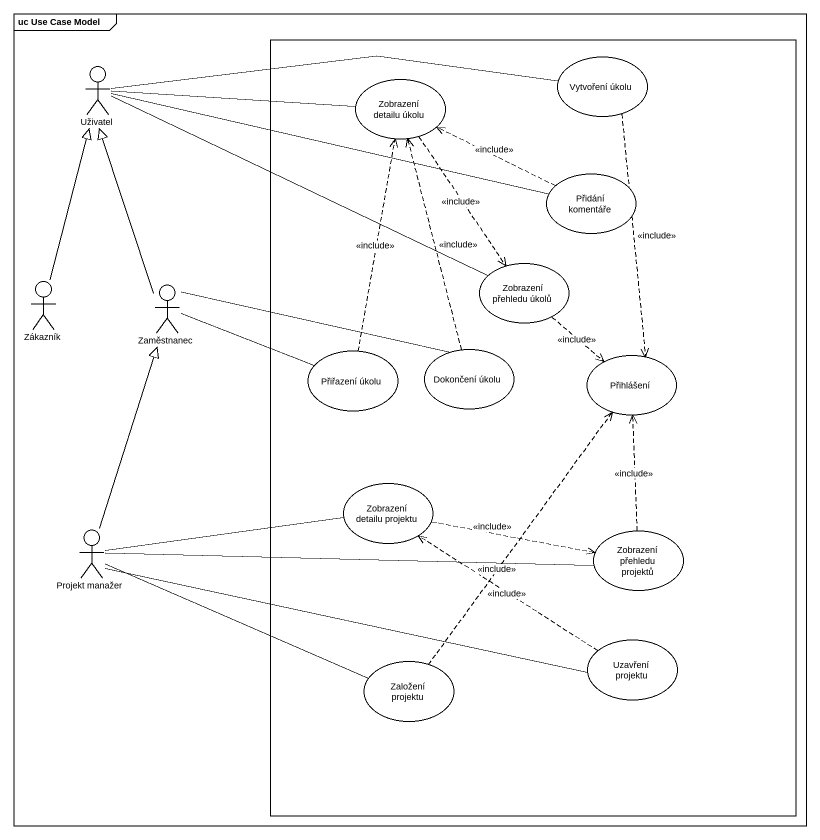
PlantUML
@startuml
mainframe uc Use Case Model
rectangle " " as rectangle1 {
  usecase "Zobrazení detailu úkolu" as Zobrazení_detailu_úkolu
  usecase "Vytvoření úkolu" as Vytvoření_úkolu
  usecase "Přidání komentáře" as Přidání_komentáře
  usecase "Zobrazení přehledu úkolů" as Zobrazení_přehledu_úkolů
  usecase "Přiřazení úkolu" as Přiřazení_úkolu
  usecase "Dokončení úkolu" as Dokončení_úkolu
  usecase Přihlášení
  usecase "Zobrazení detailu projektu" as Zobrazení_detailu_projektu
  usecase "Zobrazení přehledu projektů" as Zobrazení_přehledu_projektů
  usecase "Založení projektu" as Založení_projektu
  usecase "Uzavření projektu" as Uzavření_projektu
}
actor Uživatel
actor Zákazník
actor Zaměstnanec
actor "Projekt manažer" as Projekt_manažer
Uživatel -right- Zobrazení_detailu_úkolu
Uživatel -right- Vytvoření_úkolu
Uživatel -right- Přidání_komentáře
Zobrazení_detailu_úkolu ..> Zobrazení_přehledu_úkolů : <<include>>
Vytvoření_úkolu ..> Přihlášení : <<include>>
Přidání_komentáře .left.> Zobrazení_detailu_úkolu : <<include>>
Zobrazení_přehledu_úkolů -left- Uživatel
Zobrazení_přehledu_úkolů ..> Přihlášení : <<include>>
Zákazník -up-|> Uživatel
Zaměstnanec -up-|> Uživatel
Přiřazení_úkolu .up.> Zobrazení_detailu_úkolu : <<include>>
Přiřazení_úkolu -left- Zaměstnanec
Dokončení_úkolu .up.> Zobrazení_detailu_úkolu : <<include>>
Dokončení_úkolu -left- Zaměstnanec
Zobrazení_detailu_projektu .right.> Zobrazení_přehledu_projektů : <<include>>
Projekt_manažer -up-|> Zaměstnanec
Projekt_manažer -right- Zobrazení_detailu_projektu
Projekt_manažer -right- Zobrazení_přehledu_projektů
Projekt_manažer -right- Založení_projektu
Projekt_manažer -right- Uzavření_projektu
Zobrazení_přehledu_projektů .up.> Přihlášení : <<include>>
Založení_projektu .up.> Přihlášení : <<include>>
Uzavření_projektu .up.> Zobrazení_detailu_projektu : <<include>>
@enduml
